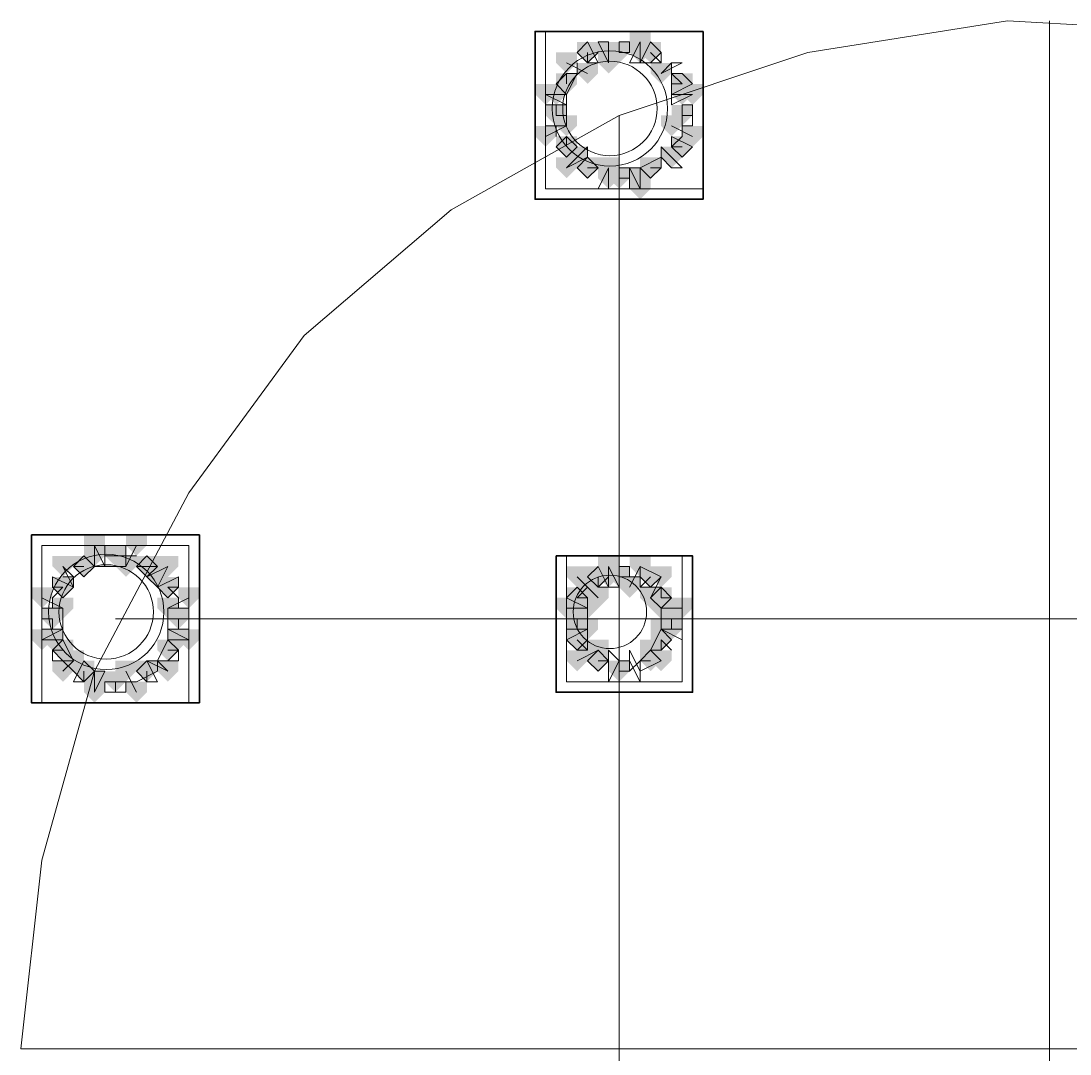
# Model space of a CAD drawing. Header units: millimetres. Extents: x 2315 to 4619, y 1334 to 1897.
# Drawn here: x 4054.02 to 4060.13, y 1541.67 to 1547.68 of the extents above; entities that cross this region are included whole.
import ezdxf

# ---------------------------------------------------------------- set-up
doc = ezdxf.new("R2010")
doc.units = ezdxf.units.MM
for name, color, linetype, true_color in [('PDF_10', 7, 'Continuous', 0x00b85c), ('PDF_AXIS', 7, 'Continuous', 0x00b85c), ('PDF_柱构件', 7, 'Continuous', 0x00b85c), ('PDF_转运站初步方案', 7, 'Continuous', 0x00b85c)]:
    doc.layers.add(name, color=color, linetype=linetype, true_color=true_color)
doc.layers.add('PDF_中心线层', color=1, linetype='Continuous')
doc.layers.add('PDF_粗实线层', color=7, linetype='Continuous')

msp = doc.modelspace()

# ---------------------------------------------------------------- hatches: boundary and pattern name
at = {"layer": 'PDF_10', "transparency": 33554559}
for points in [[(4057.3231, 1547.5601), (4057.262, 1547.5601), (4057.262, 1547.499), (4057.3231, 1547.4379), (4057.3842, 1547.499), (4057.3842, 1547.5601)], [(4057.3231, 1547.5601), (4057.262, 1547.5601), (4057.262, 1547.499), (4057.3231, 1547.4379), (4057.3842, 1547.499), (4057.3842, 1547.5601)], [(4057.5064, 1547.5601), (4057.4453, 1547.5601), (4057.4453, 1547.499), (4057.5064, 1547.4379), (4057.5674, 1547.499), (4057.5674, 1547.5601)], [(4057.5064, 1547.5601), (4057.4453, 1547.5601), (4057.4453, 1547.499), (4057.5064, 1547.4379), (4057.5674, 1547.499), (4057.5674, 1547.5601)], [(4057.6896, 1547.5601), (4057.6285, 1547.5601), (4057.6285, 1547.499), (4057.6896, 1547.4379), (4057.7507, 1547.499), (4057.7507, 1547.5601)], [(4057.6896, 1547.5601), (4057.6285, 1547.5601), (4057.6285, 1547.499), (4057.6896, 1547.4379), (4057.7507, 1547.499), (4057.7507, 1547.5601)], [(4057.201, 1547.3768), (4057.1399, 1547.3768), (4057.1399, 1547.3157), (4057.201, 1547.2547), (4057.262, 1547.3157), (4057.262, 1547.3768)], [(4057.201, 1547.3768), (4057.1399, 1547.3768), (4057.1399, 1547.3157), (4057.201, 1547.2547), (4057.262, 1547.3157), (4057.262, 1547.3768)], [(4057.201, 1547.3768), (4057.1399, 1547.3768), (4057.1399, 1547.3157), (4057.201, 1547.2547), (4057.262, 1547.3157), (4057.262, 1547.3768)], [(4057.8729, 1547.3768), (4057.8118, 1547.3768), (4057.8118, 1547.3157), (4057.8729, 1547.2547), (4057.9339, 1547.3157), (4057.9339, 1547.3768)], [(4057.8729, 1547.3768), (4057.8118, 1547.3768), (4057.8118, 1547.3157), (4057.8729, 1547.2547), (4057.9339, 1547.3157), (4057.9339, 1547.3768)], [(4057.1399, 1547.1936), (4057.0788, 1547.1936), (4057.0788, 1547.1325), (4057.1399, 1547.0714), (4057.201, 1547.1325), (4057.201, 1547.1936)], [(4057.1399, 1547.1936), (4057.0788, 1547.1936), (4057.0788, 1547.1325), (4057.1399, 1547.0714), (4057.201, 1547.1325), (4057.201, 1547.1936)], [(4057.8729, 1547.1936), (4057.8118, 1547.1936), (4057.8118, 1547.1325), (4057.8729, 1547.0714), (4057.9339, 1547.1325), (4057.9339, 1547.1936)], [(4057.8729, 1547.1936), (4057.8118, 1547.1936), (4057.8118, 1547.1325), (4057.8729, 1547.0714), (4057.9339, 1547.1325), (4057.9339, 1547.1936)], [(4057.201, 1547.0103), (4057.1399, 1547.0103), (4057.1399, 1546.9493), (4057.201, 1546.8882), (4057.262, 1546.9493), (4057.262, 1547.0103)], [(4057.201, 1547.0103), (4057.1399, 1547.0103), (4057.1399, 1546.9493), (4057.201, 1546.8882), (4057.262, 1546.9493), (4057.262, 1547.0103)], [(4057.201, 1547.0103), (4057.1399, 1547.0103), (4057.1399, 1546.9493), (4057.201, 1546.8882), (4057.262, 1546.9493), (4057.262, 1547.0103)], [(4057.8729, 1547.0103), (4057.8118, 1547.0103), (4057.8118, 1546.9493), (4057.8729, 1546.8882), (4057.9339, 1546.9493), (4057.9339, 1547.0103)], [(4057.8729, 1547.0103), (4057.8118, 1547.0103), (4057.8118, 1546.9493), (4057.8729, 1546.8882), (4057.9339, 1546.9493), (4057.9339, 1547.0103)], [(4057.3231, 1546.8882), (4057.262, 1546.8882), (4057.262, 1546.8271), (4057.3231, 1546.766), (4057.3842, 1546.8271), (4057.3842, 1546.8882)], [(4057.3231, 1546.8882), (4057.262, 1546.8882), (4057.262, 1546.8271), (4057.3231, 1546.766), (4057.3842, 1546.8271), (4057.3842, 1546.8882)], [(4057.3231, 1546.8882), (4057.262, 1546.8882), (4057.262, 1546.8271), (4057.3231, 1546.766), (4057.3842, 1546.8271), (4057.3842, 1546.8882)], [(4057.6896, 1546.8882), (4057.6285, 1546.8882), (4057.6285, 1546.8271), (4057.6896, 1546.766), (4057.7507, 1546.8271), (4057.7507, 1546.8882)], [(4057.6896, 1546.8882), (4057.6285, 1546.8882), (4057.6285, 1546.8271), (4057.6896, 1546.766), (4057.7507, 1546.8271), (4057.7507, 1546.8882)], [(4057.5064, 1546.8271), (4057.4453, 1546.8271), (4057.4453, 1546.766), (4057.5064, 1546.7049), (4057.5674, 1546.766), (4057.5674, 1546.8271)], [(4057.5064, 1546.8271), (4057.4453, 1546.8271), (4057.4453, 1546.766), (4057.5064, 1546.7049), (4057.5674, 1546.766), (4057.5674, 1546.8271)], [(4057.5064, 1546.8271), (4057.4453, 1546.8271), (4057.4453, 1546.766), (4057.5064, 1546.7049), (4057.5674, 1546.766), (4057.5674, 1546.8271)], [(4054.5745, 1544.6282), (4054.5134, 1544.6282), (4054.5134, 1544.5671), (4054.5745, 1544.506), (4054.6356, 1544.5671), (4054.6356, 1544.6282)], [(4054.5745, 1544.6282), (4054.5134, 1544.6282), (4054.5134, 1544.5671), (4054.5745, 1544.506), (4054.6356, 1544.5671), (4054.6356, 1544.6282)], [(4054.5745, 1544.6282), (4054.5134, 1544.6282), (4054.5134, 1544.5671), (4054.5745, 1544.506), (4054.6356, 1544.5671), (4054.6356, 1544.6282)], [(4054.3912, 1544.5671), (4054.3301, 1544.5671), (4054.3301, 1544.506), (4054.3912, 1544.4449), (4054.4523, 1544.506), (4054.4523, 1544.5671)], [(4054.3912, 1544.5671), (4054.3301, 1544.5671), (4054.3301, 1544.506), (4054.3912, 1544.4449), (4054.4523, 1544.506), (4054.4523, 1544.5671)], [(4054.3912, 1544.5671), (4054.3301, 1544.5671), (4054.3301, 1544.506), (4054.3912, 1544.4449), (4054.4523, 1544.506), (4054.4523, 1544.5671)], [(4054.7577, 1544.5671), (4054.6966, 1544.5671), (4054.6966, 1544.506), (4054.7577, 1544.4449), (4054.8188, 1544.506), (4054.8188, 1544.5671)], [(4054.7577, 1544.5671), (4054.6966, 1544.5671), (4054.6966, 1544.506), (4054.7577, 1544.4449), (4054.8188, 1544.506), (4054.8188, 1544.5671)], [(4054.7577, 1544.5671), (4054.6966, 1544.5671), (4054.6966, 1544.506), (4054.7577, 1544.4449), (4054.8188, 1544.506), (4054.8188, 1544.5671)], [(4057.3842, 1544.506), (4057.3231, 1544.506), (4057.3231, 1544.4449), (4057.3842, 1544.3839), (4057.4453, 1544.4449), (4057.4453, 1544.506)], [(4057.3842, 1544.506), (4057.3231, 1544.506), (4057.3231, 1544.4449), (4057.3842, 1544.3839), (4057.4453, 1544.4449), (4057.4453, 1544.506)], [(4057.5064, 1544.506), (4057.4453, 1544.506), (4057.4453, 1544.4449), (4057.5064, 1544.3839), (4057.5674, 1544.4449), (4057.5674, 1544.506)], [(4057.5064, 1544.506), (4057.4453, 1544.506), (4057.4453, 1544.4449), (4057.5064, 1544.3839), (4057.5674, 1544.4449), (4057.5674, 1544.506)], [(4057.6896, 1544.506), (4057.6285, 1544.506), (4057.6285, 1544.4449), (4057.6896, 1544.3839), (4057.7507, 1544.4449), (4057.7507, 1544.506)], [(4057.6896, 1544.506), (4057.6285, 1544.506), (4057.6285, 1544.4449), (4057.6896, 1544.3839), (4057.7507, 1544.4449), (4057.7507, 1544.506)], [(4054.2691, 1544.4449), (4054.208, 1544.4449), (4054.208, 1544.3839), (4054.2691, 1544.3228), (4054.3301, 1544.3839), (4054.3301, 1544.4449)], [(4054.2691, 1544.4449), (4054.208, 1544.4449), (4054.208, 1544.3839), (4054.2691, 1544.3228), (4054.3301, 1544.3839), (4054.3301, 1544.4449)], [(4054.8799, 1544.4449), (4054.8188, 1544.4449), (4054.8188, 1544.3839), (4054.8799, 1544.3228), (4054.941, 1544.3839), (4054.941, 1544.4449)], [(4054.8799, 1544.4449), (4054.8188, 1544.4449), (4054.8188, 1544.3839), (4054.8799, 1544.3228), (4054.941, 1544.3839), (4054.941, 1544.4449)], [(4057.262, 1544.3839), (4057.201, 1544.3839), (4057.201, 1544.3228), (4057.262, 1544.2617), (4057.3231, 1544.3228), (4057.3231, 1544.3839)], [(4057.262, 1544.3839), (4057.201, 1544.3839), (4057.201, 1544.3228), (4057.262, 1544.2617), (4057.3231, 1544.3228), (4057.3231, 1544.3839)], [(4057.7507, 1544.3839), (4057.6896, 1544.3839), (4057.6896, 1544.3228), (4057.7507, 1544.2617), (4057.8118, 1544.3228), (4057.8118, 1544.3839)], [(4057.7507, 1544.3839), (4057.6896, 1544.3839), (4057.6896, 1544.3228), (4057.7507, 1544.2617), (4057.8118, 1544.3228), (4057.8118, 1544.3839)], [(4054.208, 1544.2617), (4054.1469, 1544.2617), (4054.1469, 1544.2006), (4054.208, 1544.1395), (4054.2691, 1544.2006), (4054.2691, 1544.2617)], [(4054.208, 1544.2617), (4054.1469, 1544.2617), (4054.1469, 1544.2006), (4054.208, 1544.1395), (4054.2691, 1544.2006), (4054.2691, 1544.2617)], [(4054.941, 1544.2617), (4054.8799, 1544.2617), (4054.8799, 1544.2006), (4054.941, 1544.1395), (4055.002, 1544.2006), (4055.002, 1544.2617)], [(4054.941, 1544.2617), (4054.8799, 1544.2617), (4054.8799, 1544.2006), (4054.941, 1544.1395), (4055.002, 1544.2006), (4055.002, 1544.2617)], [(4054.941, 1544.2617), (4054.8799, 1544.2617), (4054.8799, 1544.2006), (4054.941, 1544.1395), (4055.002, 1544.2006), (4055.002, 1544.2617)], [(4057.262, 1544.2617), (4057.201, 1544.2617), (4057.201, 1544.2006), (4057.262, 1544.1395), (4057.3231, 1544.2006), (4057.3231, 1544.2617)], [(4057.262, 1544.2617), (4057.201, 1544.2617), (4057.201, 1544.2006), (4057.262, 1544.1395), (4057.3231, 1544.2006), (4057.3231, 1544.2617)], [(4057.8118, 1544.2617), (4057.7507, 1544.2617), (4057.7507, 1544.2006), (4057.8118, 1544.1395), (4057.8729, 1544.2006), (4057.8729, 1544.2617)], [(4057.8118, 1544.2617), (4057.7507, 1544.2617), (4057.7507, 1544.2006), (4057.8118, 1544.1395), (4057.8729, 1544.2006), (4057.8729, 1544.2617)], [(4057.262, 1544.1395), (4057.201, 1544.1395), (4057.201, 1544.0784), (4057.262, 1544.0174), (4057.3231, 1544.0784), (4057.3231, 1544.1395)], [(4057.262, 1544.1395), (4057.201, 1544.1395), (4057.201, 1544.0784), (4057.262, 1544.0174), (4057.3231, 1544.0784), (4057.3231, 1544.1395)], [(4057.7507, 1544.1395), (4057.6896, 1544.1395), (4057.6896, 1544.0784), (4057.7507, 1544.0174), (4057.8118, 1544.0784), (4057.8118, 1544.1395)], [(4057.7507, 1544.1395), (4057.6896, 1544.1395), (4057.6896, 1544.0784), (4057.7507, 1544.0174), (4057.8118, 1544.0784), (4057.8118, 1544.1395)], [(4054.2691, 1544.0784), (4054.208, 1544.0784), (4054.208, 1544.0174), (4054.2691, 1543.9563), (4054.3301, 1544.0174), (4054.3301, 1544.0784)], [(4054.2691, 1544.0784), (4054.208, 1544.0784), (4054.208, 1544.0174), (4054.2691, 1543.9563), (4054.3301, 1544.0174), (4054.3301, 1544.0784)], [(4054.8799, 1544.0784), (4054.8188, 1544.0784), (4054.8188, 1544.0174), (4054.8799, 1543.9563), (4054.941, 1544.0174), (4054.941, 1544.0784)], [(4054.8799, 1544.0784), (4054.8188, 1544.0784), (4054.8188, 1544.0174), (4054.8799, 1543.9563), (4054.941, 1544.0174), (4054.941, 1544.0784)], [(4057.3842, 1544.0174), (4057.3231, 1544.0174), (4057.3231, 1543.9563), (4057.3842, 1543.8952), (4057.4453, 1543.9563), (4057.4453, 1544.0174)], [(4057.3842, 1544.0174), (4057.3231, 1544.0174), (4057.3231, 1543.9563), (4057.3842, 1543.8952), (4057.4453, 1543.9563), (4057.4453, 1544.0174)], [(4057.3842, 1544.0174), (4057.3231, 1544.0174), (4057.3231, 1543.9563), (4057.3842, 1543.8952), (4057.4453, 1543.9563), (4057.4453, 1544.0174)], [(4057.6896, 1544.0174), (4057.6285, 1544.0174), (4057.6285, 1543.9563), (4057.6896, 1543.8952), (4057.7507, 1543.9563), (4057.7507, 1544.0174)], [(4057.6896, 1544.0174), (4057.6285, 1544.0174), (4057.6285, 1543.9563), (4057.6896, 1543.8952), (4057.7507, 1543.9563), (4057.7507, 1544.0174)], [(4054.3912, 1543.9563), (4054.3301, 1543.9563), (4054.3301, 1543.8952), (4054.3912, 1543.8341), (4054.4523, 1543.8952), (4054.4523, 1543.9563)], [(4054.3912, 1543.9563), (4054.3301, 1543.9563), (4054.3301, 1543.8952), (4054.3912, 1543.8341), (4054.4523, 1543.8952), (4054.4523, 1543.9563)], [(4054.7577, 1543.9563), (4054.6966, 1543.9563), (4054.6966, 1543.8952), (4054.7577, 1543.8341), (4054.8188, 1543.8952), (4054.8188, 1543.9563)], [(4054.7577, 1543.9563), (4054.6966, 1543.9563), (4054.6966, 1543.8952), (4054.7577, 1543.8341), (4054.8188, 1543.8952), (4054.8188, 1543.9563)], [(4057.5064, 1543.9563), (4057.4453, 1543.9563), (4057.4453, 1543.8952), (4057.5064, 1543.8341), (4057.5674, 1543.8952), (4057.5674, 1543.9563)], [(4057.5064, 1543.9563), (4057.4453, 1543.9563), (4057.4453, 1543.8952), (4057.5064, 1543.8341), (4057.5674, 1543.8952), (4057.5674, 1543.9563)], [(4054.5745, 1543.8952), (4054.5134, 1543.8952), (4054.5134, 1543.8341), (4054.5745, 1543.773), (4054.6356, 1543.8341), (4054.6356, 1543.8952)], [(4054.5745, 1543.8952), (4054.5134, 1543.8952), (4054.5134, 1543.8341), (4054.5745, 1543.773), (4054.6356, 1543.8341), (4054.6356, 1543.8952)]]:
    msp.add_hatch(color=256, dxfattribs=at).paths.add_polyline_path(points)
at = {"layer": 'PDF_柱构件', "transparency": 33554559}
for points in [[(4057.6285, 1547.6211), (4057.5674, 1547.6211), (4057.5674, 1547.5601), (4057.6285, 1547.499), (4057.6896, 1547.5601), (4057.6896, 1547.6211)], [(4057.4453, 1547.5601), (4057.3842, 1547.5601), (4057.3842, 1547.499), (4057.4453, 1547.4379), (4057.5064, 1547.499), (4057.5064, 1547.5601)], [(4057.6285, 1547.5601), (4057.5674, 1547.5601), (4057.5674, 1547.499), (4057.6285, 1547.4379), (4057.6896, 1547.499), (4057.6896, 1547.5601)], [(4057.201, 1547.499), (4057.1399, 1547.499), (4057.1399, 1547.4379), (4057.201, 1547.3768), (4057.262, 1547.4379), (4057.262, 1547.499)], [(4057.4453, 1547.499), (4057.3842, 1547.499), (4057.3842, 1547.4379), (4057.4453, 1547.3768), (4057.5064, 1547.4379), (4057.5064, 1547.499)], [(4057.3231, 1547.4379), (4057.262, 1547.4379), (4057.262, 1547.3768), (4057.3231, 1547.3157), (4057.3842, 1547.3768), (4057.3842, 1547.4379)], [(4057.7507, 1547.4379), (4057.6896, 1547.4379), (4057.6896, 1547.3768), (4057.7507, 1547.3157), (4057.8118, 1547.3768), (4057.8118, 1547.4379)], [(4057.0788, 1547.3157), (4057.0177, 1547.3157), (4057.0177, 1547.2547), (4057.0788, 1547.1936), (4057.1399, 1547.2547), (4057.1399, 1547.3157)], [(4057.1399, 1547.3157), (4057.0788, 1547.3157), (4057.0788, 1547.2547), (4057.1399, 1547.1936), (4057.201, 1547.2547), (4057.201, 1547.3157)], [(4057.8729, 1547.3157), (4057.8118, 1547.3157), (4057.8118, 1547.2547), (4057.8729, 1547.1936), (4057.9339, 1547.2547), (4057.9339, 1547.3157)], [(4057.9339, 1547.3157), (4057.8729, 1547.3157), (4057.8729, 1547.2547), (4057.9339, 1547.1936), (4057.995, 1547.2547), (4057.995, 1547.3157)], [(4057.201, 1547.1325), (4057.1399, 1547.1325), (4057.1399, 1547.0714), (4057.201, 1547.0103), (4057.262, 1547.0714), (4057.262, 1547.1325)], [(4057.8118, 1547.1325), (4057.7507, 1547.1325), (4057.7507, 1547.0714), (4057.8118, 1547.0103), (4057.8729, 1547.0714), (4057.8729, 1547.1325)], [(4057.0788, 1547.0714), (4057.0177, 1547.0714), (4057.0177, 1547.0103), (4057.0788, 1546.9493), (4057.1399, 1547.0103), (4057.1399, 1547.0714)], [(4057.9339, 1547.0714), (4057.8729, 1547.0714), (4057.8729, 1547.0103), (4057.9339, 1546.9493), (4057.995, 1547.0103), (4057.995, 1547.0714)], [(4057.262, 1546.9493), (4057.201, 1546.9493), (4057.201, 1546.8882), (4057.262, 1546.8271), (4057.3231, 1546.8882), (4057.3231, 1546.9493)], [(4057.8118, 1546.9493), (4057.7507, 1546.9493), (4057.7507, 1546.8882), (4057.8118, 1546.8271), (4057.8729, 1546.8882), (4057.8729, 1546.9493)], [(4057.201, 1546.8882), (4057.1399, 1546.8882), (4057.1399, 1546.8271), (4057.201, 1546.766), (4057.262, 1546.8271), (4057.262, 1546.8882)], [(4057.4453, 1546.8882), (4057.3842, 1546.8882), (4057.3842, 1546.8271), (4057.4453, 1546.766), (4057.5064, 1546.8271), (4057.5064, 1546.8882)], [(4057.4453, 1546.8271), (4057.3842, 1546.8271), (4057.3842, 1546.766), (4057.4453, 1546.7049), (4057.5064, 1546.766), (4057.5064, 1546.8271)], [(4057.6285, 1546.8271), (4057.5674, 1546.8271), (4057.5674, 1546.766), (4057.6285, 1546.7049), (4057.6896, 1546.766), (4057.6896, 1546.8271)], [(4057.6285, 1546.766), (4057.5674, 1546.766), (4057.5674, 1546.7049), (4057.6285, 1546.6439), (4057.6896, 1546.7049), (4057.6896, 1546.766)], [(4054.4523, 1544.6893), (4054.3912, 1544.6893), (4054.3912, 1544.6282), (4054.4523, 1544.5671), (4054.5134, 1544.6282), (4054.5134, 1544.6893)], [(4054.6966, 1544.6893), (4054.6356, 1544.6893), (4054.6356, 1544.6282), (4054.6966, 1544.5671), (4054.7577, 1544.6282), (4054.7577, 1544.6893)], [(4054.4523, 1544.6282), (4054.3912, 1544.6282), (4054.3912, 1544.5671), (4054.4523, 1544.506), (4054.5134, 1544.5671), (4054.5134, 1544.6282)], [(4054.2691, 1544.5671), (4054.208, 1544.5671), (4054.208, 1544.506), (4054.2691, 1544.4449), (4054.3301, 1544.506), (4054.3301, 1544.5671)], [(4054.6356, 1544.5671), (4054.5745, 1544.5671), (4054.5745, 1544.506), (4054.6356, 1544.4449), (4054.6966, 1544.506), (4054.6966, 1544.5671)], [(4054.8799, 1544.5671), (4054.8188, 1544.5671), (4054.8188, 1544.506), (4054.8799, 1544.4449), (4054.941, 1544.506), (4054.941, 1544.5671)], [(4057.4453, 1544.5671), (4057.3842, 1544.5671), (4057.3842, 1544.506), (4057.4453, 1544.4449), (4057.5064, 1544.506), (4057.5064, 1544.5671)], [(4057.6285, 1544.5671), (4057.5674, 1544.5671), (4057.5674, 1544.506), (4057.6285, 1544.4449), (4057.6896, 1544.506), (4057.6896, 1544.5671)], [(4054.8188, 1544.506), (4054.7577, 1544.506), (4054.7577, 1544.4449), (4054.8188, 1544.3839), (4054.8799, 1544.4449), (4054.8799, 1544.506)], [(4057.262, 1544.506), (4057.201, 1544.506), (4057.201, 1544.4449), (4057.262, 1544.3839), (4057.3231, 1544.4449), (4057.3231, 1544.506)], [(4057.4453, 1544.506), (4057.3842, 1544.506), (4057.3842, 1544.4449), (4057.4453, 1544.3839), (4057.5064, 1544.4449), (4057.5064, 1544.506)], [(4057.7507, 1544.506), (4057.6896, 1544.506), (4057.6896, 1544.4449), (4057.7507, 1544.3839), (4057.8118, 1544.4449), (4057.8118, 1544.506)], [(4057.3231, 1544.4449), (4057.262, 1544.4449), (4057.262, 1544.3839), (4057.3231, 1544.3228), (4057.3842, 1544.3839), (4057.3842, 1544.4449)], [(4057.5674, 1544.4449), (4057.5064, 1544.4449), (4057.5064, 1544.3839), (4057.5674, 1544.3228), (4057.6285, 1544.3839), (4057.6285, 1544.4449)], [(4054.1469, 1544.3839), (4054.0858, 1544.3839), (4054.0858, 1544.3228), (4054.1469, 1544.2617), (4054.208, 1544.3228), (4054.208, 1544.3839)], [(4055.002, 1544.3839), (4054.941, 1544.3839), (4054.941, 1544.3228), (4055.002, 1544.2617), (4055.0631, 1544.3228), (4055.0631, 1544.3839)], [(4057.3842, 1544.3839), (4057.3231, 1544.3839), (4057.3231, 1544.3228), (4057.3842, 1544.2617), (4057.4453, 1544.3228), (4057.4453, 1544.3839)], [(4057.6896, 1544.3839), (4057.6285, 1544.3839), (4057.6285, 1544.3228), (4057.6896, 1544.2617), (4057.7507, 1544.3228), (4057.7507, 1544.3839)], [(4054.2691, 1544.3228), (4054.208, 1544.3228), (4054.208, 1544.2617), (4054.2691, 1544.2006), (4054.3301, 1544.2617), (4054.3301, 1544.3228)], [(4054.8799, 1544.3228), (4054.8188, 1544.3228), (4054.8188, 1544.2617), (4054.8799, 1544.2006), (4054.941, 1544.2617), (4054.941, 1544.3228)], [(4057.201, 1544.3228), (4057.1399, 1544.3228), (4057.1399, 1544.2617), (4057.201, 1544.2006), (4057.262, 1544.2617), (4057.262, 1544.3228)], [(4057.262, 1544.3228), (4057.201, 1544.3228), (4057.201, 1544.2617), (4057.262, 1544.2006), (4057.3231, 1544.2617), (4057.3231, 1544.3228)], [(4057.3231, 1544.3228), (4057.262, 1544.3228), (4057.262, 1544.2617), (4057.3231, 1544.2006), (4057.3842, 1544.2617), (4057.3842, 1544.3228)], [(4057.7507, 1544.3228), (4057.6896, 1544.3228), (4057.6896, 1544.2617), (4057.7507, 1544.2006), (4057.8118, 1544.2617), (4057.8118, 1544.3228)], [(4057.8118, 1544.3228), (4057.7507, 1544.3228), (4057.7507, 1544.2617), (4057.8118, 1544.2006), (4057.8729, 1544.2617), (4057.8729, 1544.3228)], [(4057.8729, 1544.3228), (4057.8118, 1544.3228), (4057.8118, 1544.2617), (4057.8729, 1544.2006), (4057.9339, 1544.2617), (4057.9339, 1544.3228)], [(4057.262, 1544.2006), (4057.201, 1544.2006), (4057.201, 1544.1395), (4057.262, 1544.0784), (4057.3231, 1544.1395), (4057.3231, 1544.2006)], [(4057.3231, 1544.2006), (4057.262, 1544.2006), (4057.262, 1544.1395), (4057.3231, 1544.0784), (4057.3842, 1544.1395), (4057.3842, 1544.2006)], [(4057.7507, 1544.2006), (4057.6896, 1544.2006), (4057.6896, 1544.1395), (4057.7507, 1544.0784), (4057.8118, 1544.1395), (4057.8118, 1544.2006)], [(4057.8118, 1544.2006), (4057.7507, 1544.2006), (4057.7507, 1544.1395), (4057.8118, 1544.0784), (4057.8729, 1544.1395), (4057.8729, 1544.2006)], [(4054.1469, 1544.1395), (4054.0858, 1544.1395), (4054.0858, 1544.0784), (4054.1469, 1544.0174), (4054.208, 1544.0784), (4054.208, 1544.1395)], [(4054.208, 1544.1395), (4054.1469, 1544.1395), (4054.1469, 1544.0784), (4054.208, 1544.0174), (4054.2691, 1544.0784), (4054.2691, 1544.1395)], [(4054.941, 1544.1395), (4054.8799, 1544.1395), (4054.8799, 1544.0784), (4054.941, 1544.0174), (4055.002, 1544.0784), (4055.002, 1544.1395)], [(4055.002, 1544.1395), (4054.941, 1544.1395), (4054.941, 1544.0784), (4055.002, 1544.0174), (4055.0631, 1544.0784), (4055.0631, 1544.1395)], [(4057.3231, 1544.0784), (4057.262, 1544.0784), (4057.262, 1544.0174), (4057.3231, 1543.9563), (4057.3842, 1544.0174), (4057.3842, 1544.0784)], [(4057.3842, 1544.0784), (4057.3231, 1544.0784), (4057.3231, 1544.0174), (4057.3842, 1543.9563), (4057.4453, 1544.0174), (4057.4453, 1544.0784)], [(4057.6896, 1544.0784), (4057.6285, 1544.0784), (4057.6285, 1544.0174), (4057.6896, 1543.9563), (4057.7507, 1544.0174), (4057.7507, 1544.0784)], [(4054.3301, 1544.0174), (4054.2691, 1544.0174), (4054.2691, 1543.9563), (4054.3301, 1543.8952), (4054.3912, 1543.9563), (4054.3912, 1544.0174)], [(4057.262, 1544.0174), (4057.201, 1544.0174), (4057.201, 1543.9563), (4057.262, 1543.8952), (4057.3231, 1543.9563), (4057.3231, 1544.0174)], [(4057.7507, 1544.0174), (4057.6896, 1544.0174), (4057.6896, 1543.9563), (4057.7507, 1543.8952), (4057.8118, 1543.9563), (4057.8118, 1544.0174)], [(4054.2691, 1543.9563), (4054.208, 1543.9563), (4054.208, 1543.8952), (4054.2691, 1543.8341), (4054.3301, 1543.8952), (4054.3301, 1543.9563)], [(4054.6356, 1543.9563), (4054.5745, 1543.9563), (4054.5745, 1543.8952), (4054.6356, 1543.8341), (4054.6966, 1543.8952), (4054.6966, 1543.9563)], [(4054.8799, 1543.9563), (4054.8188, 1543.9563), (4054.8188, 1543.8952), (4054.8799, 1543.8341), (4054.941, 1543.8952), (4054.941, 1543.9563)], [(4054.4523, 1543.8952), (4054.3912, 1543.8952), (4054.3912, 1543.8341), (4054.4523, 1543.773), (4054.5134, 1543.8341), (4054.5134, 1543.8952)], [(4054.4523, 1543.8341), (4054.3912, 1543.8341), (4054.3912, 1543.773), (4054.4523, 1543.712), (4054.5134, 1543.773), (4054.5134, 1543.8341)], [(4054.6966, 1543.8341), (4054.6356, 1543.8341), (4054.6356, 1543.773), (4054.6966, 1543.712), (4054.7577, 1543.773), (4054.7577, 1543.8341)]]:
    msp.add_hatch(color=256, dxfattribs=at).paths.add_polyline_path(points)
at = {"layer": 'PDF_转运站初步方案', "transparency": 33554559}
for points in [[(4057.3231, 1547.5601), (4057.262, 1547.5601), (4057.262, 1547.499), (4057.3231, 1547.4379), (4057.3842, 1547.499), (4057.3842, 1547.5601)], [(4057.3231, 1547.5601), (4057.262, 1547.5601), (4057.262, 1547.499), (4057.3231, 1547.4379), (4057.3842, 1547.499), (4057.3842, 1547.5601)], [(4057.5064, 1547.5601), (4057.4453, 1547.5601), (4057.4453, 1547.499), (4057.5064, 1547.4379), (4057.5674, 1547.499), (4057.5674, 1547.5601)], [(4057.5064, 1547.5601), (4057.4453, 1547.5601), (4057.4453, 1547.499), (4057.5064, 1547.4379), (4057.5674, 1547.499), (4057.5674, 1547.5601)], [(4057.6896, 1547.5601), (4057.6285, 1547.5601), (4057.6285, 1547.499), (4057.6896, 1547.4379), (4057.7507, 1547.499), (4057.7507, 1547.5601)], [(4057.6896, 1547.5601), (4057.6285, 1547.5601), (4057.6285, 1547.499), (4057.6896, 1547.4379), (4057.7507, 1547.499), (4057.7507, 1547.5601)], [(4057.201, 1547.3768), (4057.1399, 1547.3768), (4057.1399, 1547.3157), (4057.201, 1547.2547), (4057.262, 1547.3157), (4057.262, 1547.3768)], [(4057.201, 1547.3768), (4057.1399, 1547.3768), (4057.1399, 1547.3157), (4057.201, 1547.2547), (4057.262, 1547.3157), (4057.262, 1547.3768)], [(4057.8729, 1547.3768), (4057.8118, 1547.3768), (4057.8118, 1547.3157), (4057.8729, 1547.2547), (4057.9339, 1547.3157), (4057.9339, 1547.3768)], [(4057.8729, 1547.3768), (4057.8118, 1547.3768), (4057.8118, 1547.3157), (4057.8729, 1547.2547), (4057.9339, 1547.3157), (4057.9339, 1547.3768)], [(4057.1399, 1547.1936), (4057.0788, 1547.1936), (4057.0788, 1547.1325), (4057.1399, 1547.0714), (4057.201, 1547.1325), (4057.201, 1547.1936)], [(4057.1399, 1547.1936), (4057.0788, 1547.1936), (4057.0788, 1547.1325), (4057.1399, 1547.0714), (4057.201, 1547.1325), (4057.201, 1547.1936)], [(4057.8729, 1547.1936), (4057.8118, 1547.1936), (4057.8118, 1547.1325), (4057.8729, 1547.0714), (4057.9339, 1547.1325), (4057.9339, 1547.1936)], [(4057.8729, 1547.1936), (4057.8118, 1547.1936), (4057.8118, 1547.1325), (4057.8729, 1547.0714), (4057.9339, 1547.1325), (4057.9339, 1547.1936)], [(4057.201, 1547.0103), (4057.1399, 1547.0103), (4057.1399, 1546.9493), (4057.201, 1546.8882), (4057.262, 1546.9493), (4057.262, 1547.0103)], [(4057.201, 1547.0103), (4057.1399, 1547.0103), (4057.1399, 1546.9493), (4057.201, 1546.8882), (4057.262, 1546.9493), (4057.262, 1547.0103)], [(4057.8729, 1547.0103), (4057.8118, 1547.0103), (4057.8118, 1546.9493), (4057.8729, 1546.8882), (4057.9339, 1546.9493), (4057.9339, 1547.0103)], [(4057.8729, 1547.0103), (4057.8118, 1547.0103), (4057.8118, 1546.9493), (4057.8729, 1546.8882), (4057.9339, 1546.9493), (4057.9339, 1547.0103)], [(4057.3231, 1546.8882), (4057.262, 1546.8882), (4057.262, 1546.8271), (4057.3231, 1546.766), (4057.3842, 1546.8271), (4057.3842, 1546.8882)], [(4057.3231, 1546.8882), (4057.262, 1546.8882), (4057.262, 1546.8271), (4057.3231, 1546.766), (4057.3842, 1546.8271), (4057.3842, 1546.8882)], [(4057.6896, 1546.8882), (4057.6285, 1546.8882), (4057.6285, 1546.8271), (4057.6896, 1546.766), (4057.7507, 1546.8271), (4057.7507, 1546.8882)], [(4057.6896, 1546.8882), (4057.6285, 1546.8882), (4057.6285, 1546.8271), (4057.6896, 1546.766), (4057.7507, 1546.8271), (4057.7507, 1546.8882)], [(4057.5064, 1546.8271), (4057.4453, 1546.8271), (4057.4453, 1546.766), (4057.5064, 1546.7049), (4057.5674, 1546.766), (4057.5674, 1546.8271)], [(4057.5064, 1546.8271), (4057.4453, 1546.8271), (4057.4453, 1546.766), (4057.5064, 1546.7049), (4057.5674, 1546.766), (4057.5674, 1546.8271)], [(4054.5745, 1544.6282), (4054.5134, 1544.6282), (4054.5134, 1544.5671), (4054.5745, 1544.506), (4054.6356, 1544.5671), (4054.6356, 1544.6282)], [(4054.5745, 1544.6282), (4054.5134, 1544.6282), (4054.5134, 1544.5671), (4054.5745, 1544.506), (4054.6356, 1544.5671), (4054.6356, 1544.6282)], [(4054.3912, 1544.5671), (4054.3301, 1544.5671), (4054.3301, 1544.506), (4054.3912, 1544.4449), (4054.4523, 1544.506), (4054.4523, 1544.5671)], [(4054.3912, 1544.5671), (4054.3301, 1544.5671), (4054.3301, 1544.506), (4054.3912, 1544.4449), (4054.4523, 1544.506), (4054.4523, 1544.5671)], [(4054.7577, 1544.5671), (4054.6966, 1544.5671), (4054.6966, 1544.506), (4054.7577, 1544.4449), (4054.8188, 1544.506), (4054.8188, 1544.5671)], [(4054.7577, 1544.5671), (4054.6966, 1544.5671), (4054.6966, 1544.506), (4054.7577, 1544.4449), (4054.8188, 1544.506), (4054.8188, 1544.5671)], [(4057.3842, 1544.506), (4057.3231, 1544.506), (4057.3231, 1544.4449), (4057.3842, 1544.3839), (4057.4453, 1544.4449), (4057.4453, 1544.506)], [(4057.3842, 1544.506), (4057.3231, 1544.506), (4057.3231, 1544.4449), (4057.3842, 1544.3839), (4057.4453, 1544.4449), (4057.4453, 1544.506)], [(4057.5064, 1544.506), (4057.4453, 1544.506), (4057.4453, 1544.4449), (4057.5064, 1544.3839), (4057.5674, 1544.4449), (4057.5674, 1544.506)], [(4057.5064, 1544.506), (4057.4453, 1544.506), (4057.4453, 1544.4449), (4057.5064, 1544.3839), (4057.5674, 1544.4449), (4057.5674, 1544.506)], [(4057.6896, 1544.506), (4057.6285, 1544.506), (4057.6285, 1544.4449), (4057.6896, 1544.3839), (4057.7507, 1544.4449), (4057.7507, 1544.506)], [(4057.6896, 1544.506), (4057.6285, 1544.506), (4057.6285, 1544.4449), (4057.6896, 1544.3839), (4057.7507, 1544.4449), (4057.7507, 1544.506)], [(4054.2691, 1544.4449), (4054.208, 1544.4449), (4054.208, 1544.3839), (4054.2691, 1544.3228), (4054.3301, 1544.3839), (4054.3301, 1544.4449)], [(4054.2691, 1544.4449), (4054.208, 1544.4449), (4054.208, 1544.3839), (4054.2691, 1544.3228), (4054.3301, 1544.3839), (4054.3301, 1544.4449)], [(4054.8799, 1544.4449), (4054.8188, 1544.4449), (4054.8188, 1544.3839), (4054.8799, 1544.3228), (4054.941, 1544.3839), (4054.941, 1544.4449)], [(4054.8799, 1544.4449), (4054.8188, 1544.4449), (4054.8188, 1544.3839), (4054.8799, 1544.3228), (4054.941, 1544.3839), (4054.941, 1544.4449)], [(4057.262, 1544.3839), (4057.201, 1544.3839), (4057.201, 1544.3228), (4057.262, 1544.2617), (4057.3231, 1544.3228), (4057.3231, 1544.3839)], [(4057.262, 1544.3839), (4057.201, 1544.3839), (4057.201, 1544.3228), (4057.262, 1544.2617), (4057.3231, 1544.3228), (4057.3231, 1544.3839)], [(4057.7507, 1544.3839), (4057.6896, 1544.3839), (4057.6896, 1544.3228), (4057.7507, 1544.2617), (4057.8118, 1544.3228), (4057.8118, 1544.3839)], [(4057.7507, 1544.3839), (4057.6896, 1544.3839), (4057.6896, 1544.3228), (4057.7507, 1544.2617), (4057.8118, 1544.3228), (4057.8118, 1544.3839)], [(4054.208, 1544.2617), (4054.1469, 1544.2617), (4054.1469, 1544.2006), (4054.208, 1544.1395), (4054.2691, 1544.2006), (4054.2691, 1544.2617)], [(4054.208, 1544.2617), (4054.1469, 1544.2617), (4054.1469, 1544.2006), (4054.208, 1544.1395), (4054.2691, 1544.2006), (4054.2691, 1544.2617)], [(4054.941, 1544.2617), (4054.8799, 1544.2617), (4054.8799, 1544.2006), (4054.941, 1544.1395), (4055.002, 1544.2006), (4055.002, 1544.2617)], [(4054.941, 1544.2617), (4054.8799, 1544.2617), (4054.8799, 1544.2006), (4054.941, 1544.1395), (4055.002, 1544.2006), (4055.002, 1544.2617)], [(4057.262, 1544.2617), (4057.201, 1544.2617), (4057.201, 1544.2006), (4057.262, 1544.1395), (4057.3231, 1544.2006), (4057.3231, 1544.2617)], [(4057.262, 1544.2617), (4057.201, 1544.2617), (4057.201, 1544.2006), (4057.262, 1544.1395), (4057.3231, 1544.2006), (4057.3231, 1544.2617)], [(4057.8118, 1544.2617), (4057.7507, 1544.2617), (4057.7507, 1544.2006), (4057.8118, 1544.1395), (4057.8729, 1544.2006), (4057.8729, 1544.2617)], [(4057.8118, 1544.2617), (4057.7507, 1544.2617), (4057.7507, 1544.2006), (4057.8118, 1544.1395), (4057.8729, 1544.2006), (4057.8729, 1544.2617)], [(4057.262, 1544.1395), (4057.201, 1544.1395), (4057.201, 1544.0784), (4057.262, 1544.0174), (4057.3231, 1544.0784), (4057.3231, 1544.1395)], [(4057.262, 1544.1395), (4057.201, 1544.1395), (4057.201, 1544.0784), (4057.262, 1544.0174), (4057.3231, 1544.0784), (4057.3231, 1544.1395)], [(4057.7507, 1544.1395), (4057.6896, 1544.1395), (4057.6896, 1544.0784), (4057.7507, 1544.0174), (4057.8118, 1544.0784), (4057.8118, 1544.1395)], [(4057.7507, 1544.1395), (4057.6896, 1544.1395), (4057.6896, 1544.0784), (4057.7507, 1544.0174), (4057.8118, 1544.0784), (4057.8118, 1544.1395)], [(4054.2691, 1544.0784), (4054.208, 1544.0784), (4054.208, 1544.0174), (4054.2691, 1543.9563), (4054.3301, 1544.0174), (4054.3301, 1544.0784)], [(4054.2691, 1544.0784), (4054.208, 1544.0784), (4054.208, 1544.0174), (4054.2691, 1543.9563), (4054.3301, 1544.0174), (4054.3301, 1544.0784)], [(4054.8799, 1544.0784), (4054.8188, 1544.0784), (4054.8188, 1544.0174), (4054.8799, 1543.9563), (4054.941, 1544.0174), (4054.941, 1544.0784)], [(4054.8799, 1544.0784), (4054.8188, 1544.0784), (4054.8188, 1544.0174), (4054.8799, 1543.9563), (4054.941, 1544.0174), (4054.941, 1544.0784)], [(4057.3842, 1544.0174), (4057.3231, 1544.0174), (4057.3231, 1543.9563), (4057.3842, 1543.8952), (4057.4453, 1543.9563), (4057.4453, 1544.0174)], [(4057.3842, 1544.0174), (4057.3231, 1544.0174), (4057.3231, 1543.9563), (4057.3842, 1543.8952), (4057.4453, 1543.9563), (4057.4453, 1544.0174)], [(4057.6896, 1544.0174), (4057.6285, 1544.0174), (4057.6285, 1543.9563), (4057.6896, 1543.8952), (4057.7507, 1543.9563), (4057.7507, 1544.0174)], [(4057.6896, 1544.0174), (4057.6285, 1544.0174), (4057.6285, 1543.9563), (4057.6896, 1543.8952), (4057.7507, 1543.9563), (4057.7507, 1544.0174)], [(4054.3912, 1543.9563), (4054.3301, 1543.9563), (4054.3301, 1543.8952), (4054.3912, 1543.8341), (4054.4523, 1543.8952), (4054.4523, 1543.9563)], [(4054.3912, 1543.9563), (4054.3301, 1543.9563), (4054.3301, 1543.8952), (4054.3912, 1543.8341), (4054.4523, 1543.8952), (4054.4523, 1543.9563)], [(4054.7577, 1543.9563), (4054.6966, 1543.9563), (4054.6966, 1543.8952), (4054.7577, 1543.8341), (4054.8188, 1543.8952), (4054.8188, 1543.9563)], [(4054.7577, 1543.9563), (4054.6966, 1543.9563), (4054.6966, 1543.8952), (4054.7577, 1543.8341), (4054.8188, 1543.8952), (4054.8188, 1543.9563)], [(4057.5064, 1543.9563), (4057.4453, 1543.9563), (4057.4453, 1543.8952), (4057.5064, 1543.8341), (4057.5674, 1543.8952), (4057.5674, 1543.9563)], [(4057.5064, 1543.9563), (4057.4453, 1543.9563), (4057.4453, 1543.8952), (4057.5064, 1543.8341), (4057.5674, 1543.8952), (4057.5674, 1543.9563)], [(4054.5745, 1543.8952), (4054.5134, 1543.8952), (4054.5134, 1543.8341), (4054.5745, 1543.773), (4054.6356, 1543.8341), (4054.6356, 1543.8952)], [(4054.5745, 1543.8952), (4054.5134, 1543.8952), (4054.5134, 1543.8341), (4054.5745, 1543.773), (4054.6356, 1543.8341), (4054.6356, 1543.8952)]]:
    msp.add_hatch(color=256, dxfattribs=at).paths.add_polyline_path(points)

# ---------------------------------------------------------------- linework, layer by layer
at = {"layer": 'PDF_10', "lineweight": 18}
for points in [[(4057.5674, 1547.499), (4057.5064, 1547.499), (4057.5064, 1547.5601)], [(4057.3842, 1547.499), (4057.3231, 1547.4379), (4057.3231, 1547.499)], [(4057.7507, 1547.4379), (4057.6896, 1547.499)], [(4057.6896, 1547.4379), (4057.7507, 1547.499)], [(4057.201, 1547.3768), (4057.201, 1547.3157)], [(4057.8118, 1547.3157), (4057.8729, 1547.3157), (4057.8118, 1547.3768)], [(4057.1399, 1547.1936), (4057.1399, 1547.1325), (4057.201, 1547.1325)], [(4057.9339, 1547.1325), (4057.8729, 1547.1325), (4057.8729, 1547.1936)], [(4057.201, 1547.0103), (4057.201, 1546.9493)], [(4057.8729, 1546.9493), (4057.8118, 1546.9493), (4057.8729, 1547.0103)], [(4057.3231, 1546.8271), (4057.3842, 1546.8271)], [(4057.7507, 1546.8271), (4057.6896, 1546.8271), (4057.7507, 1546.8271)], [(4057.5064, 1546.766), (4057.5674, 1546.766)], [(4054.5134, 1544.5671), (4054.6356, 1544.5671)], [(4054.3301, 1544.506), (4054.3912, 1544.506)], [(4054.6966, 1544.506), (4054.8188, 1544.506)], [(4057.5064, 1544.506), (4057.5064, 1544.4449), (4057.5674, 1544.4449)], [(4057.3842, 1544.4449), (4057.3842, 1544.3839), (4057.4453, 1544.4449)], [(4057.6285, 1544.4449), (4057.6896, 1544.3839)], [(4057.6285, 1544.3839), (4057.6896, 1544.4449)], [(4054.208, 1544.3228), (4054.2691, 1544.3839), (4054.208, 1544.3839)], [(4054.941, 1544.3839), (4054.8799, 1544.3839), (4054.941, 1544.3228)], [(4057.3231, 1544.3228), (4057.262, 1544.3228), (4057.3231, 1544.3839)], [(4057.7507, 1544.3839), (4057.7507, 1544.3228), (4057.8118, 1544.3228)], [(4054.208, 1544.1395), (4054.208, 1544.2006), (4054.1469, 1544.2006)], [(4054.941, 1544.2006), (4054.941, 1544.1395)], [(4057.262, 1544.1395), (4057.262, 1544.2006), (4057.201, 1544.2006)], [(4057.7507, 1544.2006), (4057.8118, 1544.2006), (4057.8118, 1544.1395)], [(4057.3231, 1544.0174), (4057.262, 1544.0784)], [(4057.3231, 1544.0784), (4057.262, 1544.0174)], [(4057.8118, 1544.0174), (4057.7507, 1544.0784), (4057.7507, 1544.0174)], [(4054.2691, 1543.9563), (4054.208, 1544.0174), (4054.2691, 1544.0174)], [(4054.8799, 1544.0174), (4054.941, 1544.0174), (4054.8799, 1543.9563)], [(4057.4453, 1543.9563), (4057.3842, 1543.9563)], [(4057.5674, 1543.8952), (4057.5064, 1543.8952), (4057.5064, 1543.9563)], [(4057.6896, 1543.9563), (4057.6285, 1543.9563), (4057.6896, 1543.9563)], [(4054.3912, 1543.8952), (4054.3912, 1543.8341), (4054.3301, 1543.8952)], [(4054.8188, 1543.8952), (4054.6966, 1543.8341)], [(4054.7577, 1543.8952), (4054.7577, 1543.8341)], [(4054.6356, 1543.8341), (4054.5134, 1543.8341)], [(4054.5745, 1543.8341), (4054.5745, 1543.773)]]:
    msp.add_lwpolyline(points, dxfattribs=at)
at = {"layer": 'PDF_AXIS', "lineweight": 18}
for points in [[(4057.995, 1547.6211), (4057.995, 1546.7049), (4057.0788, 1546.7049), (4057.0788, 1547.6211)], [(4054.1469, 1544.6282), (4054.1469, 1543.712), (4055.002, 1543.712), (4055.002, 1544.6282)], [(4057.201, 1544.5671), (4057.201, 1543.8341), (4057.8729, 1543.8341), (4057.8729, 1544.5671)]]:
    msp.add_lwpolyline(points, close=True, dxfattribs=at)
at = {"layer": 'PDF_中心线层', "color": 112, "lineweight": 18, "true_color": 0x00b85c}
for points in [[(4054.0247, 1541.6963), (4054.1469, 1542.7957), (4054.4523, 1543.8952), (4055.002, 1544.9336), (4055.6739, 1545.8498), (4056.5291, 1546.5828), (4057.5064, 1547.1325), (4058.6058, 1547.499), (4059.7664, 1547.6822), (4060.8658, 1547.6211), (4061.9653, 1547.3768), (4063.0037, 1546.8882), (4063.0647, 1546.8882)], [(4057.5064, 1547.1325), (4057.5064, 1536.2601)], [(4065.508, 1544.2006), (4054.5745, 1544.2006)], [(4054.0247, 1541.6963), (4066.0577, 1541.6963), (4054.0247, 1541.6963)]]:
    msp.add_lwpolyline(points, dxfattribs=at)
msp.add_lwpolyline([(4060.0107, 1535.7103), (4060.0107, 1547.6822)], close=True, dxfattribs=at)
at = {"layer": 'PDF_柱构件', "lineweight": 18}
for points in [[(4057.3842, 1547.4379), (4057.3231, 1547.4379), (4057.262, 1547.499), (4057.3231, 1547.5601)], [(4057.4453, 1547.5601), (4057.4453, 1547.4379), (4057.3842, 1547.5601)], [(4057.5674, 1547.499), (4057.5064, 1547.499), (4057.5064, 1547.5601), (4057.5674, 1547.5601)], [(4057.6285, 1547.5601), (4057.6285, 1547.4379), (4057.5674, 1547.4379)], [(4057.7507, 1547.4379), (4057.6285, 1547.4379), (4057.6896, 1547.5601), (4057.7507, 1547.499)], [(4057.201, 1547.4379), (4057.3231, 1547.3768)], [(4057.8729, 1547.4379), (4057.7507, 1547.3768), (4057.8118, 1547.4379)], [(4057.262, 1547.3768), (4057.201, 1547.2547), (4057.1399, 1547.3157), (4057.201, 1547.3768)], [(4057.8118, 1547.2547), (4057.8118, 1547.3768), (4057.8729, 1547.3768), (4057.9339, 1547.3157)], [(4057.0788, 1547.2547), (4057.201, 1547.2547), (4057.201, 1547.1936)], [(4057.9339, 1547.2547), (4057.8118, 1547.1936), (4057.8118, 1547.2547)], [(4057.201, 1547.1936), (4057.201, 1547.0714), (4057.0788, 1547.0714), (4057.0788, 1547.1936)], [(4057.8729, 1547.0714), (4057.8729, 1547.1936), (4057.9339, 1547.1936), (4057.9339, 1547.0714)], [(4057.0788, 1547.0103), (4057.201, 1547.0714)], [(4057.9339, 1547.0103), (4057.8118, 1547.0714)], [(4057.201, 1547.0103), (4057.262, 1546.9493), (4057.201, 1546.8882), (4057.1399, 1546.9493)], [(4057.8118, 1546.9493), (4057.8118, 1547.0103), (4057.9339, 1546.9493), (4057.8729, 1546.8882)], [(4057.201, 1546.8271), (4057.3231, 1546.9493), (4057.3231, 1546.8882)], [(4057.8118, 1546.8271), (4057.7507, 1546.8882), (4057.7507, 1546.9493), (4057.8729, 1546.8271)], [(4057.3231, 1546.8882), (4057.3842, 1546.8271), (4057.3231, 1546.766), (4057.262, 1546.8271)], [(4057.6285, 1546.8271), (4057.7507, 1546.8882), (4057.7507, 1546.8271), (4057.6896, 1546.766)], [(4057.3842, 1546.7049), (4057.4453, 1546.8271), (4057.4453, 1546.7049)], [(4057.5064, 1546.8271), (4057.5674, 1546.8271), (4057.5674, 1546.7049), (4057.5064, 1546.7049)], [(4057.6285, 1546.7049), (4057.5674, 1546.8271), (4057.6285, 1546.8271)], [(4054.4523, 1544.6282), (4054.4523, 1544.506), (4054.5134, 1544.506)], [(4054.5134, 1544.506), (4054.6356, 1544.506), (4054.6356, 1544.6282), (4054.5134, 1544.6282)], [(4054.6966, 1544.6282), (4054.6356, 1544.506)], [(4054.3912, 1544.4449), (4054.4523, 1544.506), (4054.3912, 1544.5671), (4054.3301, 1544.506)], [(4054.6966, 1544.506), (4054.7577, 1544.4449), (4054.8188, 1544.506), (4054.7577, 1544.5671)], [(4054.2691, 1544.506), (4054.3301, 1544.3839), (4054.3301, 1544.4449)], [(4054.8799, 1544.506), (4054.7577, 1544.4449), (4054.8188, 1544.3839)], [(4057.3842, 1544.3839), (4057.4453, 1544.3839), (4057.3842, 1544.506), (4057.3231, 1544.4449)], [(4057.4453, 1544.506), (4057.4453, 1544.3839), (4057.5064, 1544.3839)], [(4057.5064, 1544.4449), (4057.5674, 1544.4449), (4057.5674, 1544.506), (4057.5064, 1544.506)], [(4057.6285, 1544.506), (4057.5674, 1544.3839)], [(4057.6285, 1544.3839), (4057.6896, 1544.3839), (4057.7507, 1544.4449), (4057.6285, 1544.506)], [(4054.2691, 1544.3228), (4054.3301, 1544.3839), (4054.208, 1544.4449), (4054.208, 1544.3839)], [(4054.8188, 1544.3839), (4054.8799, 1544.3228), (4054.941, 1544.3839), (4054.941, 1544.4449)], [(4057.262, 1544.4449), (4057.3842, 1544.3228)], [(4057.7507, 1544.4449), (4057.6896, 1544.3228)], [(4057.3231, 1544.2617), (4057.3231, 1544.3228), (4057.262, 1544.3839), (4057.201, 1544.3228)], [(4057.6896, 1544.3228), (4057.7507, 1544.2617), (4057.8118, 1544.3228), (4057.7507, 1544.3839)], [(4054.1469, 1544.3228), (4054.2691, 1544.2617)], [(4055.002, 1544.3228), (4054.8799, 1544.2617)], [(4054.2691, 1544.1395), (4054.2691, 1544.2617), (4054.1469, 1544.2617), (4054.1469, 1544.1395)], [(4054.8799, 1544.2617), (4054.8799, 1544.1395), (4055.002, 1544.1395), (4055.002, 1544.2617)], [(4057.201, 1544.2617), (4057.3231, 1544.2617)], [(4057.3231, 1544.1395), (4057.3231, 1544.2617), (4057.201, 1544.2617), (4057.201, 1544.1395)], [(4057.8729, 1544.2617), (4057.7507, 1544.2617)], [(4057.7507, 1544.2617), (4057.7507, 1544.1395), (4057.8729, 1544.1395), (4057.8729, 1544.2617)], [(4054.1469, 1544.0784), (4054.2691, 1544.0784), (4054.2691, 1544.1395)], [(4055.002, 1544.0784), (4054.8799, 1544.1395), (4054.8799, 1544.0784)], [(4057.201, 1544.0784), (4057.3231, 1544.1395), (4057.201, 1544.1395)], [(4057.3231, 1544.0174), (4057.3231, 1544.1395), (4057.201, 1544.0784), (4057.262, 1544.0174)], [(4057.7507, 1544.1395), (4057.6896, 1544.0174), (4057.7507, 1544.0174), (4057.8118, 1544.0784)], [(4057.8729, 1544.1395), (4057.7507, 1544.1395), (4057.8729, 1544.0784)], [(4054.3301, 1543.9563), (4054.2691, 1544.0784), (4054.208, 1544.0174), (4054.208, 1543.9563)], [(4054.8799, 1544.0784), (4054.8188, 1543.9563), (4054.941, 1543.9563), (4054.941, 1544.0174)], [(4057.262, 1543.9563), (4057.3842, 1544.0174)], [(4057.4453, 1543.9563), (4057.3842, 1544.0174), (4057.3231, 1543.9563), (4057.3842, 1543.8952)], [(4057.4453, 1543.8341), (4057.5064, 1543.9563), (4057.4453, 1544.0174), (4057.4453, 1543.8952)], [(4057.6285, 1543.8952), (4057.5674, 1544.0174), (4057.5674, 1543.9563), (4057.6285, 1543.8341)], [(4057.6896, 1544.0174), (4057.6285, 1543.9563), (4057.6285, 1543.8952), (4057.7507, 1543.9563)], [(4057.7507, 1543.9563), (4057.6896, 1544.0174)], [(4054.2691, 1543.8952), (4054.3301, 1543.9563)], [(4054.4523, 1543.8952), (4054.3912, 1543.9563), (4054.3301, 1543.8341), (4054.3912, 1543.8341)], [(4054.7577, 1543.9563), (4054.6966, 1543.8952), (4054.7577, 1543.8341), (4054.8188, 1543.8341)], [(4054.8799, 1543.8952), (4054.8188, 1543.9563), (4054.7577, 1543.9563)], [(4057.5674, 1543.9563), (4057.5064, 1543.9563), (4057.5064, 1543.8952), (4057.5674, 1543.8952)], [(4054.4523, 1543.773), (4054.5134, 1543.8952), (4054.4523, 1543.8952)], [(4054.6966, 1543.773), (4054.6356, 1543.8952)], [(4054.6356, 1543.8341), (4054.5134, 1543.8341), (4054.5134, 1543.773), (4054.6356, 1543.773)]]:
    msp.add_lwpolyline(points, close=True, dxfattribs=at)
for points in [[(4057.262, 1547.4379), (4057.262, 1547.3768)], [(4057.8118, 1547.3768), (4057.8118, 1547.4379)], [(4057.1399, 1547.0714), (4057.1399, 1547.0103)], [(4057.8729, 1547.0103), (4057.8729, 1547.0714)], [(4054.6356, 1544.5671), (4054.6966, 1544.5671)], [(4054.2691, 1544.4449), (4054.3301, 1544.4449)], [(4057.5674, 1544.4449), (4057.6285, 1544.4449)], [(4057.6896, 1544.3839), (4057.7507, 1544.3839)], [(4054.208, 1544.2617), (4054.208, 1544.3228)], [(4054.941, 1544.3228), (4054.941, 1544.2617)], [(4057.7507, 1544.0174), (4057.6896, 1544.0174)], [(4054.3301, 1543.8952), (4054.2691, 1543.9563)], [(4054.8188, 1543.9563), (4054.8188, 1543.8952)], [(4057.4453, 1543.8952), (4057.4453, 1543.9563)], [(4057.6285, 1543.9563), (4057.5674, 1543.8952)], [(4054.6966, 1543.8341), (4054.6356, 1543.8341)]]:
    msp.add_lwpolyline(points, dxfattribs=at)
at = {"layer": 'PDF_粗实线层', "color": 112, "lineweight": 35, "true_color": 0x00b85c}
for points in [[(4057.995, 1547.6211), (4057.995, 1546.6439), (4057.0177, 1546.6439), (4057.0177, 1547.6211)], [(4054.0858, 1544.6893), (4054.0858, 1543.712), (4055.0631, 1543.712), (4055.0631, 1544.6893)], [(4057.1399, 1544.5671), (4057.9339, 1544.5671), (4057.9339, 1543.773), (4057.1399, 1543.773)]]:
    msp.add_lwpolyline(points, close=True, dxfattribs=at)
at = {"layer": 'PDF_转运站初步方案', "lineweight": 18}
for centre, radius in [((4057.4528, 1547.1726), 0.3359), ((4057.4528, 1547.1726), 0.2749), ((4054.5208, 1544.2406), 0.3359), ((4054.5208, 1544.2406), 0.2749), ((4057.4528, 1544.2406), 0.2138), ((4057.4528, 1544.2406), 0.2138)]:
    msp.add_circle(centre, radius, dxfattribs=at)

doc.saveas('drawing.dxf')
